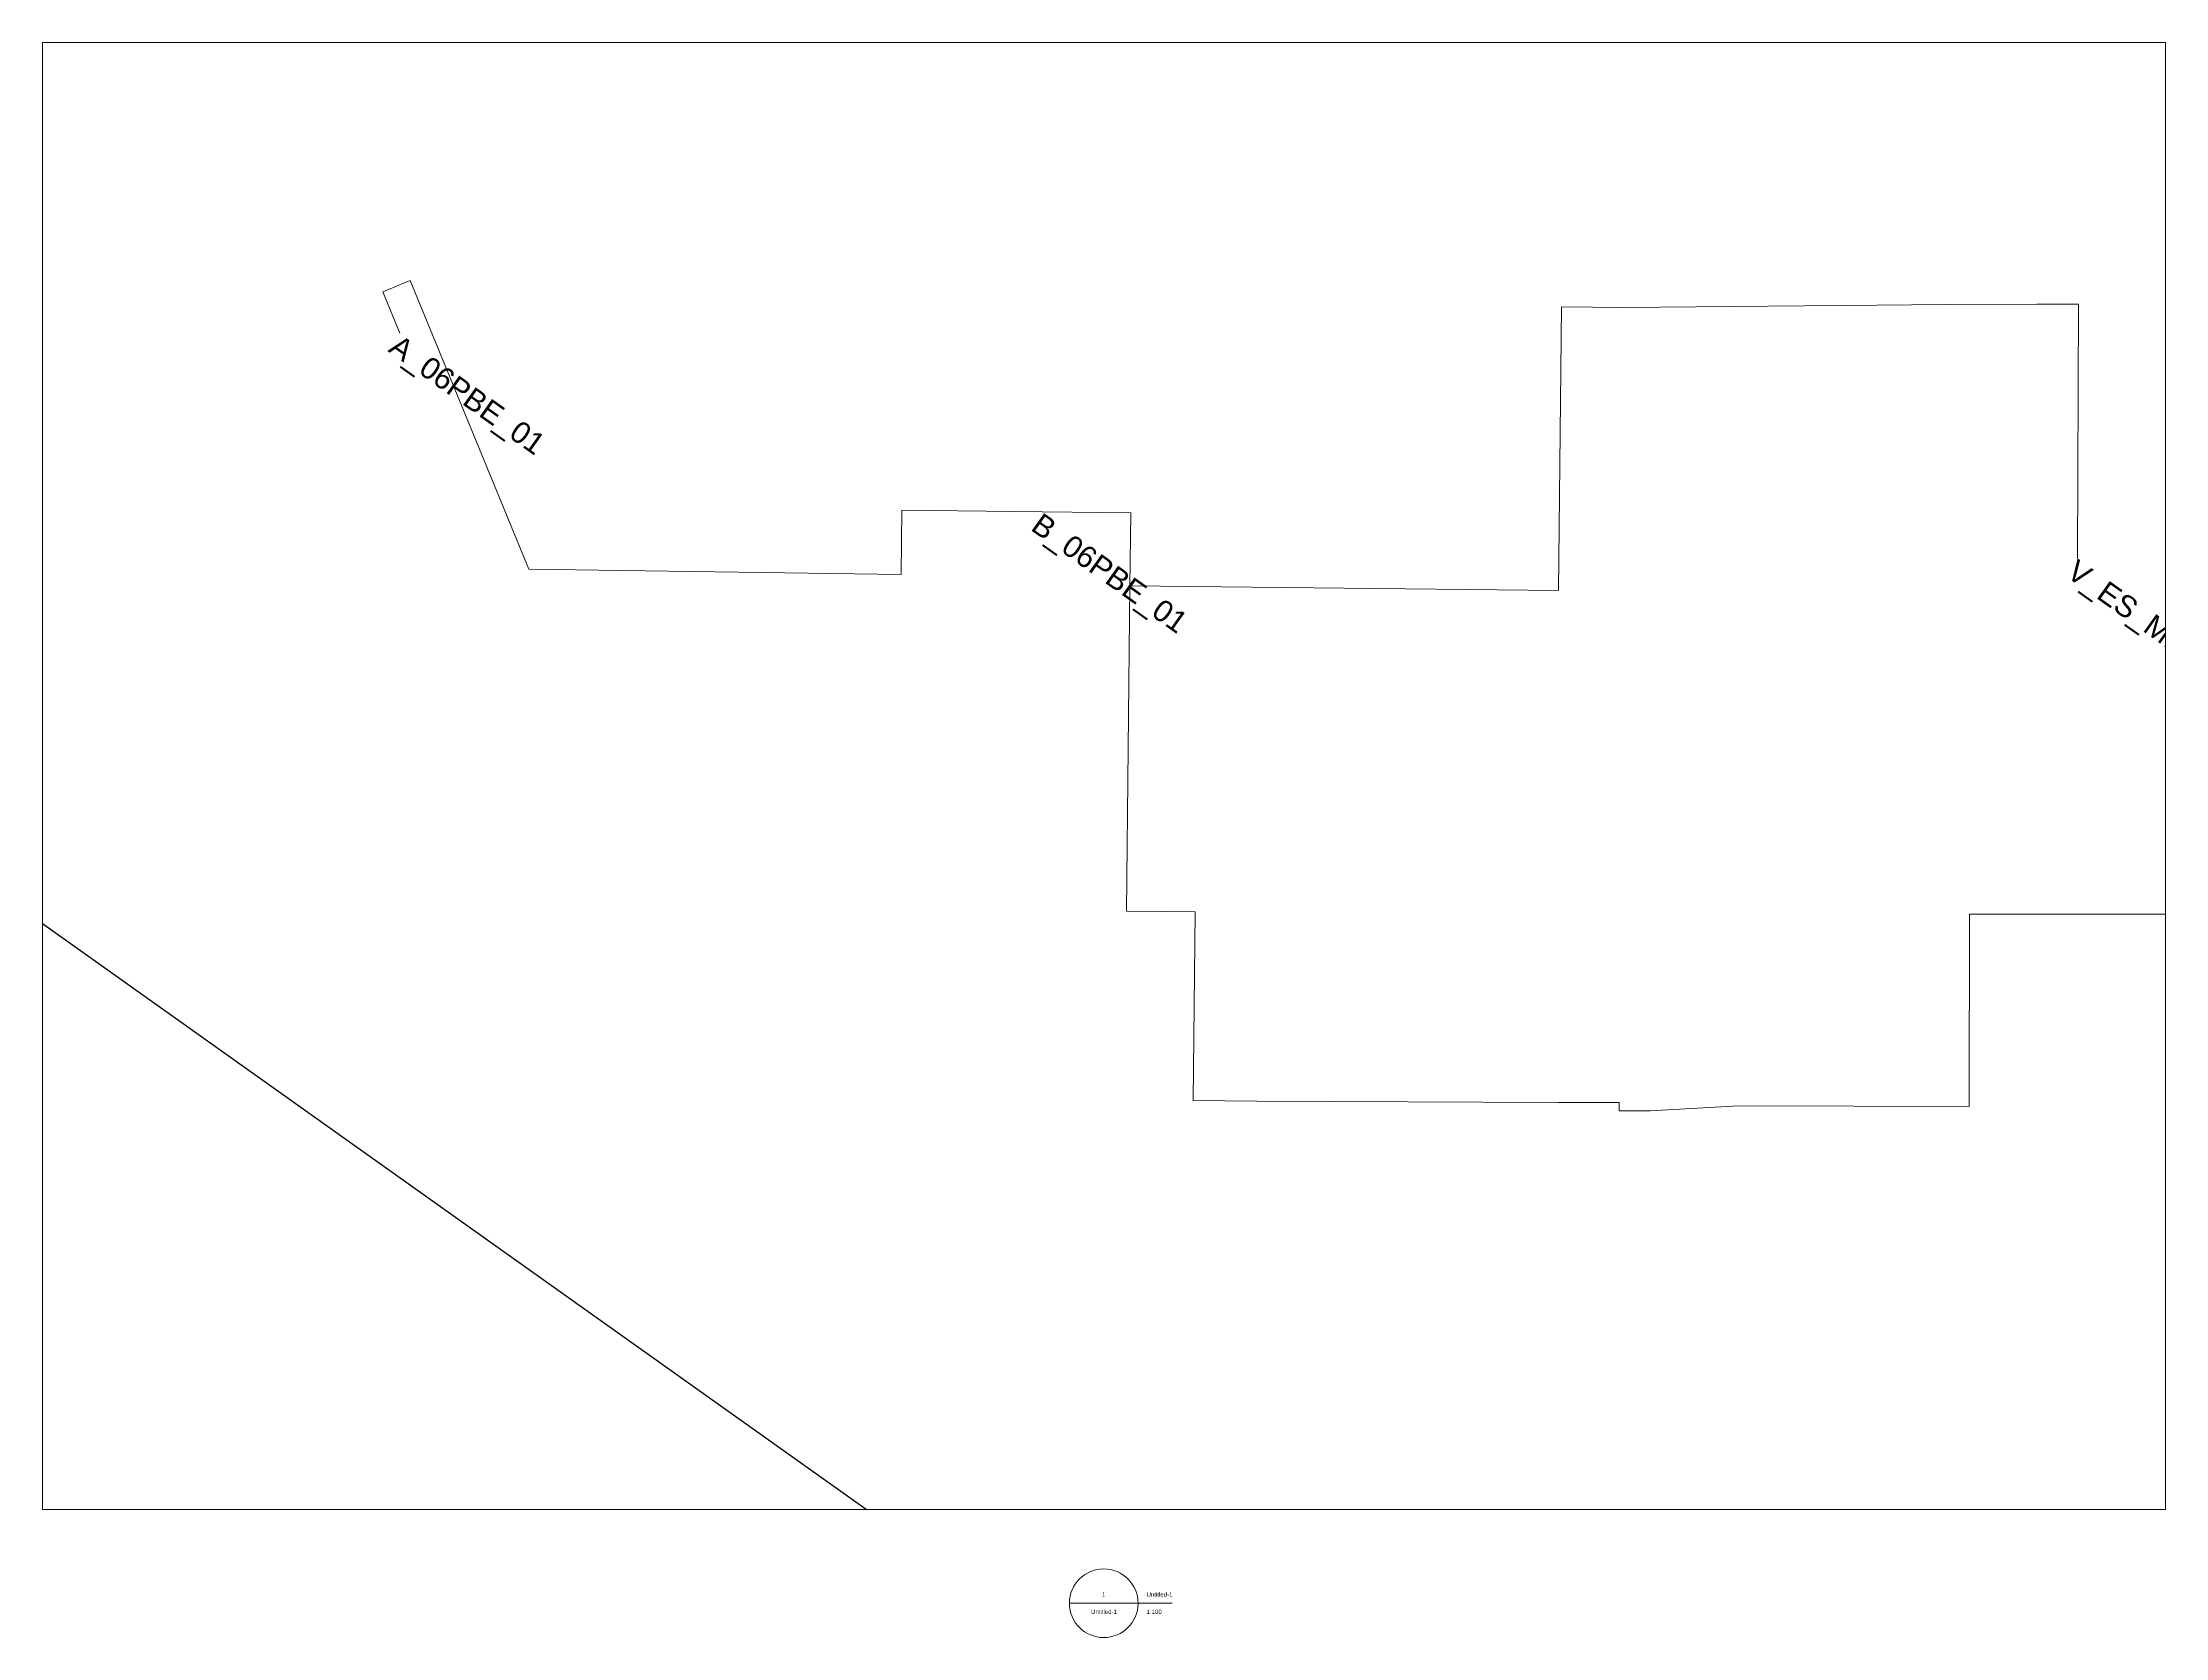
# Paper-space layout 'Untitled-1' of a CAD drawing. Header units: metres. Extents: x 0.175 to 0.666, y 0.098 to 0.467.
# The model-space entities are those that its viewports show. They can reach past a viewport. Long polylines and large blocks are cut down to what shows.
import ezdxf

# ---------------------------------------------------------------- set-up
doc = ezdxf.new("R2010")
doc.units = ezdxf.units.M
doc.header["$MEASUREMENT"] = 0
for name, color, linetype, lineweight in [('01_A_AccesTren_t', 7, 'Continuous', 0), ('01_C_AccesExt_t', 7, 'Continuous', 0), ('01_I_Ascensor_l', 7, 'Continuous', 0), ('01_I_BarreraTarifaria_t', 7, 'Continuous', 0), ('01_I_Horitzontal_l', 7, 'Continuous', 0), ('01_I_Rampa_l', 7, 'Continuous', 0)]:
    doc.layers.add(name, color=color, linetype=linetype, lineweight=lineweight)
doc.styles.add('Style-Arial', font='arial.ttf')

# ---------------------------------------------------------------- blocks, each defined once
blk = doc.blocks.new('DrawingTitleBubble_1')
at = {"layer": '01_I_Ascensor_l'}
blk.add_line((-0.008007, 0), (0.007869, 0), dxfattribs=at)
blk.add_circle((-0.000069, 0), 0.007938, dxfattribs=at)
at = {"layer": '01_I_Ascensor_l', "char_height": 0.001524, "style": 'Style-Arial'}
for s, insert, attachment_point in [('\\H0.656168x;1', (-0.000069, 0.001492), 8), ('\\H0.656168x;Untitled-1', (0, -0.001476), 2)]:
    blk.add_mtext(s, dxfattribs=dict(at, insert=insert, attachment_point=attachment_point))
blk = doc.blocks.new('TitleText_1')
at = {"layer": '01_I_Ascensor_l', "char_height": 0.001524, "style": 'Style-Arial'}
for s, insert, attachment_point in [('\\H0.656168x;Untitled-1', (0, 0.001492), 7), ('\\H0.656168x;1:100', (0, -0.001476), 1)]:
    blk.add_mtext(s, dxfattribs=dict(at, insert=insert, attachment_point=attachment_point))
blk = doc.blocks.new('*U6')
at = {"layer": '01_I_Ascensor_l'}
blk.add_line((0, 0), (0.015753, 0), dxfattribs=at)
for name, p in [('DrawingTitleBubble_1', (0, 0)), ('TitleText_1', (0.009853, 0))]:
    blk.add_blockref(name, p, dxfattribs=at)
blk = doc.blocks.new('*U2')
at = {"flags": 128}
blk.add_lwpolyline([(-72.453492, 46.790302), (72.453476, 46.790302), (72.453476, -46.790272), (-72.453492, -46.790272), (-72.453492, 46.790302)], dxfattribs=at)

msp = doc.modelspace()

# ---------------------------------------------------------------- linework, layer by layer
at = {"layer": '01_I_Ascensor_l'}
for p, q in [((425302.838739, 4580627.081347, -10), (425304.542251, 4580628.309335, -20)), ((425308.061783, 4580607.921518, -10), (425309.667478, 4580609.2063, -20)), ((425273.203804, 4580606.377165), (425273.571401, 4580606.959323, -10))]:
    msp.add_line(p, q, dxfattribs=at)
at = {"layer": '01_I_Horitzontal_l'}
for p, q in [((425301.54073, 4580626.145855, -10), (425302.838739, 4580627.081347, -10)), ((425273.203804, 4580606.377165), (425274.078801, 4580605.824657))]:
    msp.add_line(p, q, dxfattribs=at)
at = {"layer": '01_I_Horitzontal_l', "flags": 128}
for points, elevation in [([(425309.667478, 4580609.2063), (425314.012224, 4580612.279317), (425311.447371, 4580615.905602), (425373.220443, 4580659.827806), (425372.275413, 4580661.171746)], -20), ([(425304.542251, 4580628.309335), (425305.328058, 4580628.863373), (425308.713535, 4580624.061653)], -20), ([(425291.222416, 4580610.849823), (425299.357804, 4580616.50093), (425295.617076, 4580621.886119), (425296.795538, 4580622.704717)], -10), ([(425288.575599, 4580611.067611), (425290.258911, 4580612.236895), (425291.222416, 4580610.849823)], -10), ([(425273.571401, 4580606.959323), (425279.672301, 4580603.106579), (425286.758169, 4580607.994011), (425285.909552, 4580609.215688), (425288.575599, 4580611.067611)], -10), ([(425291.222416, 4580610.849823), (425295.515569, 4580604.669359), (425296.823423, 4580605.577837), (425299.312288, 4580601.994843), (425300.52274, 4580602.835663)], -10), ([(425306.216591, 4580606.850789), (425307.365759, 4580607.661006), (425307.474178, 4580607.50723), (425308.061783, 4580607.921518)], -10)]:
    msp.add_lwpolyline(points, dxfattribs=dict(at, elevation=elevation))
at = {"layer": '01_I_Rampa_l'}
for p, q in [((425296.795538, 4580622.704717, -10), (425301.54073, 4580626.145855, -10)), ((425300.52274, 4580602.835663, -10), (425306.216591, 4580606.850789, -10))]:
    msp.add_line(p, q, dxfattribs=at)

# ---------------------------------------------------------------- block references
msp.add_blockref('*U2', (425332.4504, 4580636.69915, -10))

# ---------------------------------------------------------------- texts
at = {"layer": '01_A_AccesTren_t', "insert": (425308.713535, 4580624.061653, -20), "char_height": 0.5, "attachment_point": 1, "line_spacing_factor": 1.2, "style": 'Style-Arial'}
msp.add_mtext('V_ES_MET_L5_06PBE_02', dxfattribs=at)
at = {"layer": '01_C_AccesExt_t', "insert": (425274.078801, 4580605.824657), "char_height": 0.5, "attachment_point": 1, "line_spacing_factor": 1.2, "style": 'Style-Arial'}
msp.add_mtext('A_06PBE_01', dxfattribs=at)
at = {"layer": '01_I_BarreraTarifaria_t', "insert": (425288.575599, 4580611.067611, -10), "char_height": 0.5, "attachment_point": 1, "line_spacing_factor": 1.2, "style": 'Style-Arial'}
msp.add_mtext('B_06PBE_01', dxfattribs=at)

psp = doc.layouts.new('Untitled-1')

# ---------------------------------------------------------------- block references
at = {"layer": '01_I_Ascensor_l'}
psp.add_blockref('*U6', (0.4205, 0.105733), dxfattribs=at)

# ---------------------------------------------------------------- viewports
at = {"layer": '01_I_Ascensor_l', "color": 7, "linetype": 'Continuous', "lineweight": 0, "view_twist_angle": 324.59485}
psp.add_viewport(center=(0.4205, 0.297), size=(0.490903, 0.339197), view_center_point=(3000441.172003, 3487145.949812), view_height=33.919661, dxfattribs=at)

doc.saveas('drawing.dxf')
